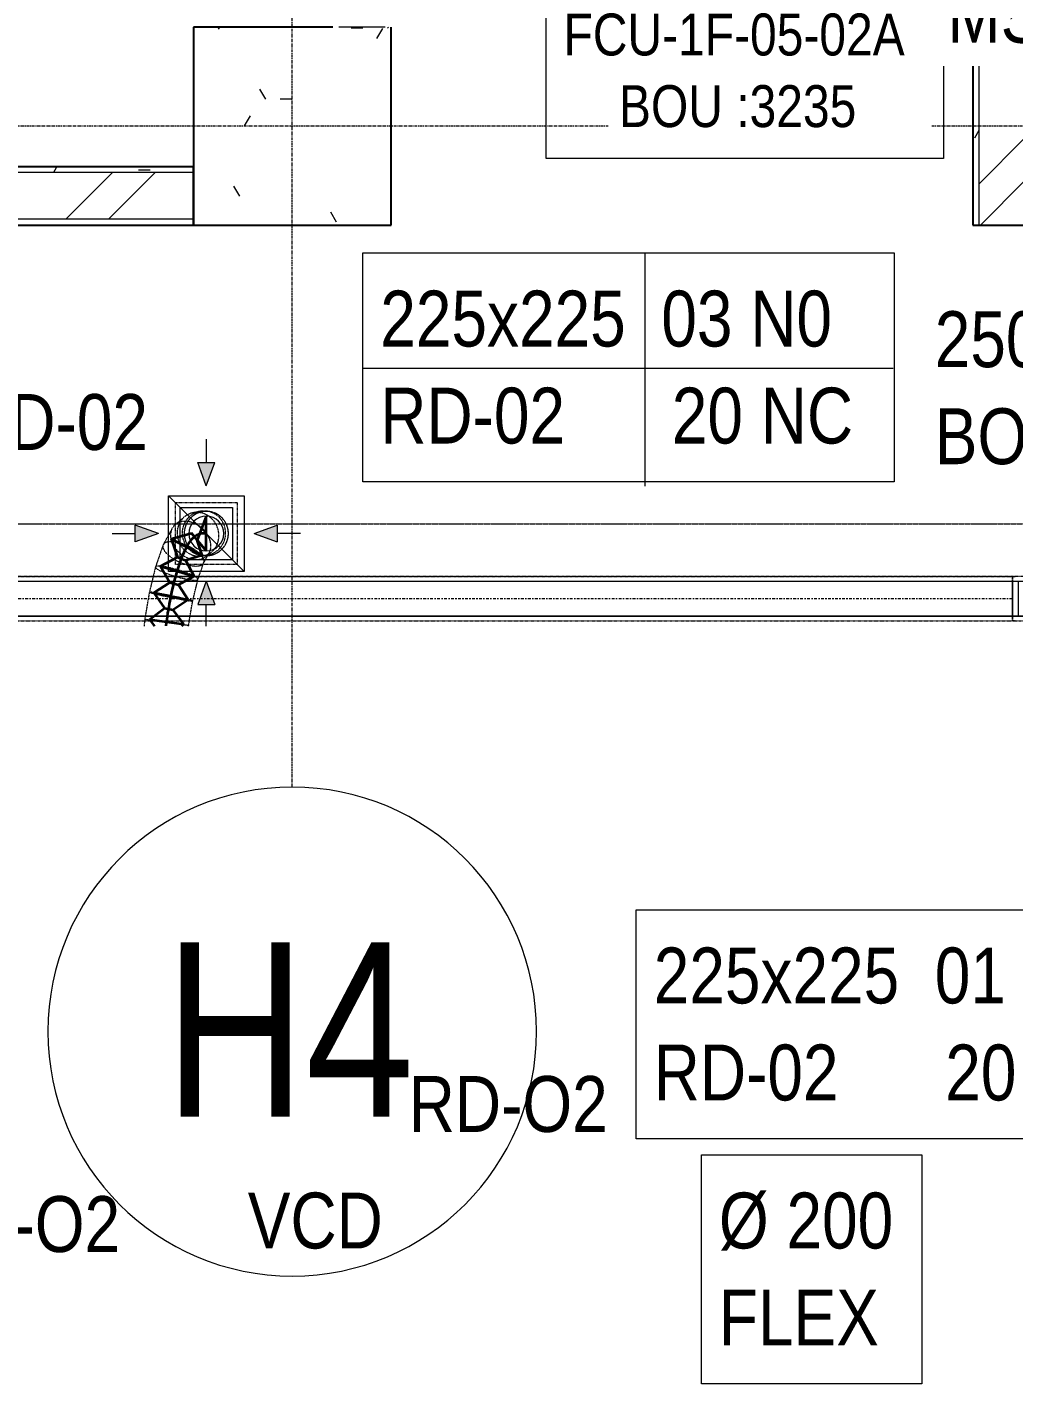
# Model space of a CAD drawing. Header units: inches. Extents: x -83664 to 20107, y -47222 to 19398.
# Drawn here: x -47112 to -42871, y -46667 to -40840 of the extents above; entities that cross this region are included whole.
import ezdxf

# ---------------------------------------------------------------- set-up
doc = ezdxf.new("R2010")
doc.units = ezdxf.units.IN
doc.header["$MEASUREMENT"] = 0
for name, pattern in [('AE7-LP-CENTER', [5.45, 3, -0.6, 1.25, -0.6]), ('Center', [29.999999, 12, -6, 6, -6]), ('Grid Line', [22.225, 12.7, -3.175, 3.175, -3.175]), ('Hidden 0_50', [1.0584, 0.5292, -0.5292])]:
    doc.linetypes.add(name, pattern=pattern)
for name, color, linetype, lineweight, true_color in [('A-ANNO-MATC', 1, 'AE7-LP-CENTER', 9, 0xff0000), ('A-DETL', 7, 'Continuous', 18, 0x00a600), ('M-HVAC-DUCT', 7, 'Continuous', 9, 0xffe97f), ('M-HVAC-DUCT-PATT', 7, 'Continuous', 35, 0x007f00)]:
    doc.layers.add(name, color=color, linetype=linetype, lineweight=lineweight, true_color=true_color)
for name, color, linetype, lineweight in [('A-DETL-GENF', 7, 'Continuous', 9), ('A-WALL', 7, 'Continuous', 9), ('A-WALL-PATT', 7, 'Continuous', 25), ('G-ANNO-TEXT', 7, 'Continuous', 9), ('M-EQPM-IDEN', 7, 'Continuous', 9), ('M-HVAC-CDFF', 7, 'Continuous', 9), ('M-HVAC-DUCT-CNTR', 7, 'Center', 9), ('M-HVAC-DUCT-IDEN', 7, 'Continuous', 18), ('S-GRID', 7, 'Continuous', 9), ('S-GRID-IDEN', 7, 'Continuous', 9)]:
    doc.layers.add(name, color=color, linetype=linetype, lineweight=lineweight)
doc.styles.add('Arial Narrow_1', font='ARIALN.TTF', dxfattribs={"height": 1.406642})
doc.styles.add('Arial Narrow_21', font='ARIALN.TTF', dxfattribs={"height": 240})
doc.styles.add('Arial_10', font='arial.ttf', dxfattribs={"width": 0.8, "height": 750})
pattern_1 = [(0, (0, 0), (1219.2, 304.8), [50.292, -864.108, 50.292, -864.108, -4876.8]), (0, (0, 0), (1219.2, 304.8), [-1828.8, 50.292, -1778.508, 50.292, -864.108, -2133.6]), (0, (0, 0), (1219.2, 304.8), [-4572, 50.292, -559.308, 50.292, -1473.708]), (120, (457.2, 152.4), (-873.56454, 903.4582), [50.292, -864.108, 50.292, -864.108, -4876.8]), (120, (457.2, 152.4), (-873.56454, 903.4582), [-1828.8, 50.292, -1778.508, 50.292, -864.108, -2133.6]), (120, (457.2, 152.4), (-873.56454, 903.4582), [-4572, 50.292, -559.308, 50.292, -1473.708]), (240, (609.6, 762), (-345.63546, -1208.2582), [50.292, -864.108, 50.292, -864.108, -4876.8]), (240, (609.6, 762), (-345.63546, -1208.2582), [-1828.8, 50.292, -1778.508, 50.292, -864.108, -2133.6]), (240, (609.6, 762), (-345.63546, -1208.2582), [-4572, 50.292, -559.308, 50.292, -1473.708])]
pattern_2 = [(45, (0, 0), (-377.1708, 377.1708), []), (45, (0, 571.5), (-377.1708, 377.1708), [])]

# ---------------------------------------------------------------- blocks, each defined once
blk = doc.blocks.new('GCE-AT-Return Air Rectangular Diffuser - 225x225-7592503-FIRST FLOOR AC CONDITIONING LAYOUT - PART A')
at = {"layer": 'A-DETL-GENF', "true_color": 0xff00ff}
for points in [[(0, 205), (36.4, 305), (-36.4, 305)], [(-305, -36.4), (-205, 0), (-305, 36.4)], [(305, -36.4), (305, 36.4), (205, 0)], [(36.4, -305), (0, -205), (-36.4, -305)]]:
    blk.add_hatch(color=6, dxfattribs=at).paths.add_polyline_path(points)
at = {"layer": 'A-DETL-GENF', "color": 6, "true_color": 0xff00ff}
for p, q in [((0, 405), (0, 305)), ((0, 205), (-36.4, 305)), ((-36.4, 305), (36.4, 305)), ((0, 205), (36.4, 305)), ((-162.5, 162.5), (162.5, 162.5)), ((-162.5, -162.5), (-162.5, 162.5)), ((-162.5, 162.5), (162.5, -162.5)), ((162.5, 162.5), (162.5, -162.5)), ((-205, 0), (-305, 36.4)), ((-305, -36.4), (-305, 36.4)), ((205, 0), (305, 36.4)), ((305, 36.4), (305, -36.4)), ((405, 0), (305, 0)), ((-405, 0), (-305, 0)), ((-205, 0), (-305, -36.4)), ((205, 0), (305, -36.4)), ((162.5, -162.5), (-162.5, -162.5)), ((0, -205), (-36.4, -305)), ((0, -205), (36.4, -305)), ((-36.4, -305), (36.4, -305)), ((0, -397.4), (0, -305))]:
    blk.add_line(p, q, dxfattribs=at)
blk = doc.blocks.new('M_Rectangular to Round Transition - Angle - 45 Degree-7597623-FIRST FLOOR AC CONDITIONING LAYOUT - PART A')
at = {"layer": 'M-HVAC-DUCT', "color": 6, "true_color": 0xff00ff}
for p, q in [((128193.7, 55474.5), (128418.7, 55474.5)), ((128193.7, 55249.5), (128193.7, 55474.5)), ((128418.7, 55474.5), (128418.7, 55249.5)), ((128418.7, 55249.5), (128193.7, 55249.5))]:
    blk.add_line(p, q, dxfattribs=at)
for start, end in [(90, 180), (0, 90), (180, 270), (270, 0)]:
    blk.add_arc((128306.2, 55362), 75, start, end, dxfattribs=at)
blk = doc.blocks.new('M_Rec Elbow - Radius - 0_75W-V211-FIRST FLOOR AC CONDITIONING LAYOUT - PART A')
at = {"layer": 'M-HVAC-DUCT', "color": 30, "true_color": 0xff7f00}
for p, q in [((108870.9, 55152.7), (108764.8, 55152.7)), ((108764.8, 55152.7), (108764.8, 55002.7)), ((108897.4, 55152.7), (108764.8, 55152.7)), ((108870.9, 55002.7), (108870.9, 55152.7)), ((108897.4, 55152.7), (108870.9, 55152.7)), ((108897.4, 55002.7), (108897.4, 55152.7)), ((108897.4, 55152.7), (108897.4, 55002.7)), ((108764.8, 55002.7), (108870.9, 55002.7)), ((108897.4, 55002.7), (108764.8, 55002.7)), ((108870.9, 55002.7), (108897.4, 55002.7))]:
    blk.add_line(p, q, dxfattribs=at)
blk = doc.blocks.new('TEMW-SMBZ-HO-BM-HVAC-00002_rvt-1-FIRST FLOOR AC CONDITIONING LAYOUT - PART A')
at = {"layer": 'M-HVAC-DUCT', "color": 6, "linetype": 'Hidden 0_50', "true_color": 0xff00ff}
for p, q in [((104982.6, 55225.2), (104982.6, 55490.2)), ((104982.6, 55490.2), (105247.6, 55490.2)), ((105247.6, 55490.2), (105247.6, 55225.2)), ((105021.1, 55429), (104981, 55395.4)), ((105086.5, 55452.5), (105057.6, 55446.6)), ((105129.5, 55451.6), (105118.7, 55453.2)), ((104968.3, 55379.9), (104930.2, 55310)), ((104929.1, 55307.5), (104896.8, 55214.3)), ((105091, 55265.3), (105100.6, 55263.8)), ((105101.7, 55261.7), (105123.1, 55266)), ((105103.3, 55230.5), (105127.7, 55275.3)), ((105115, 55259.8), (105138.2, 55279.3)), ((104896.8, 55214.1), (104870.4, 55106)), ((105247.6, 55225.2), (104982.6, 55225.2)), ((105079.2, 55160.4), (105104.3, 55233)), ((105056.5, 55067.4), (105079.3, 55160.6)), ((104870.4, 55106), (104850.4, 54988.9)), ((105038.7, 54963.2), (105056.5, 55067.5)), ((104850.4, 54988.9), (104847.4, 54960.2)), ((105038.4, 54960.2), (105038.7, 54963.2))]:
    blk.add_line(p, q, dxfattribs=at)
at = {"layer": 'M-HVAC-DUCT', "color": 30, "linetype": 'Hidden 0_50', "true_color": 0xff7f00}
for p, q in [((108579.2, 55172.7), (101956.8, 55172.7)), ((101956.8, 55172.7), (108579.2, 55172.7)), ((108579.2, 55172.7), (108579.2, 54982.7)), ((108579.2, 54982.7), (108579.2, 55172.7)), ((108725.9, 55172.7), (108579.2, 55172.7)), ((108579.2, 55172.7), (108591.6, 55172.7)), ((108579.2, 54982.7), (108579.2, 55172.7)), ((108579.2, 55172.7), (108579.2, 54982.7)), ((101956.8, 54982.7), (108579.2, 54982.7)), ((101956.8, 54982.7), (108579.2, 54982.7)), ((108591.6, 54982.7), (108579.2, 54982.7)), ((108579.2, 54982.7), (108725.9, 54982.7))]:
    blk.add_line(p, q, dxfattribs=at)
at = {"layer": 'M-HVAC-DUCT', "color": 30, "true_color": 0xff7f00}
for p, q in [((101956.8, 55152.7), (108579.2, 55152.7)), ((101956.8, 55152.7), (108579.2, 55152.7)), ((108579.2, 55002.7), (108579.2, 55152.7)), ((108579.2, 55152.7), (108579.2, 55002.7)), ((108579.2, 55002.7), (101956.8, 55002.7)), ((101956.8, 55002.7), (108579.2, 55002.7))]:
    blk.add_line(p, q, dxfattribs=at)
at = {"layer": 'M-HVAC-DUCT', "color": 6, "linetype": 'Hidden 0_50', "true_color": 0xff00ff}
for start, end in [(90, 180), (322.47375, 142.47375), (0, 90), (142.47375, 322.47375), (180, 270), (270, 0)]:
    blk.add_arc((105115.1, 55357.7), 95, start, end, dxfattribs=at)
for points in [[(105153.7, 55296.4), (105158.2, 55302.9), (105165.3, 55317.2), (105170.2, 55341.2), (105168.9, 55366), (105161.6, 55390.1), (105148.6, 55411.7), (105131, 55429.3), (105109.9, 55441.9), (105086.7, 55448.5), (105063, 55448.6), (105040.5, 55442.3), (105020.6, 55430), (105010, 55418.4), (105005.6, 55411.9)], [(105179.1, 55301.5), (105184, 55308.1), (105192.2, 55322.6), (105198.5, 55346.9), (105198.4, 55372), (105191.9, 55396.2), (105179.6, 55417.9), (105162.1, 55435.6), (105140.7, 55448.2), (105116.9, 55454.6), (105092.2, 55454.5), (105068.4, 55448), (105047.1, 55435.4), (105035.5, 55423.5), (105030.6, 55416.9)], [(105190.4, 55299.8), (105195.5, 55306.4), (105203.8, 55320.9), (105210.3, 55345.1), (105210.3, 55370.2), (105203.9, 55394.4), (105191.3, 55416.1), (105173.6, 55433.9), (105151.9, 55446.4), (105127.7, 55452.9), (105102.6, 55452.9), (105078.3, 55446.5), (105056.6, 55433.9), (105044.8, 55422.1), (105039.7, 55415.5)], [(104969.1, 55381.3), (104965.9, 55375.8), (104961.4, 55363.8), (104960.6, 55343.2), (104965.7, 55321.5), (104976.4, 55300.3), (104992, 55280.9), (105011.4, 55264.7), (105033.3, 55252.8), (105056.2, 55246), (105078.6, 55244.8), (105098.8, 55249.2), (105115.7, 55258.9), (105123.8, 55268.5), (105126.9, 55274)], [(105126.9, 55274), (105130.1, 55279.4), (105134.6, 55291.5), (105135.5, 55312.1), (105130.4, 55333.7), (105119.7, 55354.9), (105104.1, 55374.3), (105084.7, 55390.5), (105062.7, 55402.4), (105039.8, 55409.2), (105017.5, 55410.5), (104997.2, 55406.1), (104980.4, 55396.3), (104972.3, 55386.7), (104969.1, 55381.3)], [(105005.6, 55411.9), (105001.2, 55405.4), (104994, 55391.1), (104989.1, 55367.1), (104990.4, 55342.3), (104997.8, 55318.2), (105010.7, 55296.6), (105028.3, 55278.9), (105049.5, 55266.4), (105072.7, 55259.8), (105096.3, 55259.7), (105118.9, 55266), (105138.7, 55278.3), (105149.3, 55289.9), (105153.7, 55296.4)], [(105030.6, 55416.9), (105025.6, 55410.4), (105017.5, 55395.8), (105011.2, 55371.6), (105011.2, 55346.5), (105017.7, 55322.3), (105030.1, 55300.6), (105047.6, 55282.8), (105068.9, 55270.3), (105092.8, 55263.9), (105117.4, 55264), (105141.2, 55270.5), (105162.5, 55283.1), (105174.1, 55295), (105179.1, 55301.5)], [(105039.7, 55415.5), (105034.7, 55409), (105026.3, 55394.5), (105019.8, 55370.3), (105019.8, 55345.2), (105026.3, 55320.9), (105038.8, 55299.2), (105056.5, 55281.5), (105078.3, 55268.9), (105102.5, 55262.4), (105127.6, 55262.4), (105151.8, 55268.9), (105173.5, 55281.4), (105185.4, 55293.2), (105190.4, 55299.8)], [(104930.6, 55310.7), (104928.8, 55307.7), (104927.2, 55301.1), (104930.9, 55288.9), (104940.5, 55275.4), (104955.3, 55261.6), (104974.2, 55248.4), (104996.1, 55236.7), (105019.3, 55227.2), (105042.4, 55220.7), (105063.7, 55217.6), (105081.8, 55218), (105095.5, 55222.1), (105101.1, 55226.9), (105102.9, 55229.8)], [(105102.9, 55229.8), (105104.6, 55232.8), (105106.2, 55239.4), (105102.5, 55251.6), (105092.9, 55265.1), (105078.2, 55278.9), (105059.2, 55292.1), (105037.4, 55303.8), (105014.1, 55313.3), (104991, 55319.8), (104969.7, 55322.9), (104951.6, 55322.5), (104937.9, 55318.4), (104932.4, 55313.6), (104930.6, 55310.7)], [(104897.6, 55215.4), (104896.5, 55214.4), (104896.3, 55211.8), (104902.3, 55206.2), (104914.2, 55199.3), (104931.1, 55191.6), (104951.8, 55183.6), (104975, 55175.9), (104999.2, 55168.9), (105022.5, 55163.2), (105043.5, 55159.2), (105060.7, 55157), (105073, 55157), (105077.3, 55158.3), (105078.4, 55159.3)], [(105078.4, 55159.3), (105079.6, 55160.3), (105079.7, 55162.9), (105073.7, 55168.5), (105061.9, 55175.3), (105045, 55183), (105024.2, 55191), (105001, 55198.8), (104976.9, 55205.7), (104953.5, 55211.4), (104932.5, 55215.5), (104915.3, 55217.6), (104903, 55217.7), (104898.7, 55216.4), (104897.6, 55215.4)], [(104871, 55106.3), (104870.1, 55106.1), (104870.4, 55105.5), (104877.2, 55103.2), (104889.9, 55099.7), (104907.6, 55095.4), (104929.1, 55090.5), (104952.9, 55085.4), (104977.5, 55080.3), (105001.1, 55075.7), (105022.2, 55071.8), (105039.2, 55068.9), (105051.1, 55067.3), (105055.1, 55067.1), (105056, 55067.2)], [(105056, 55067.2), (105056.9, 55067.3), (105056.6, 55068), (105049.8, 55070.3), (105037.1, 55073.7), (105019.4, 55078), (104997.8, 55083), (104974, 55088.1), (104949.4, 55093.2), (104925.8, 55097.8), (104904.7, 55101.7), (104887.7, 55104.5), (104875.8, 55106.2), (104871.9, 55106.4), (104871, 55106.3)], [(104850.9, 54988.7), (104850.5, 54988.8), (104850.4, 54988.8), (104850.4, 54988.9)], [(105038.2, 54963.4), (105038.6, 54963.3), (105038.7, 54963.2), (105038.7, 54963.2)]]:
    blk.add_open_spline(points, degree=3, dxfattribs=at)
for points in [[(104850.4, 54988.9), (104850.4, 54988.9), (104851.4, 54989), (104857.6, 54988.4), (104870.6, 54986.9), (104888.6, 54984.6), (104910.5, 54981.8), (104934.7, 54978.5), (104959.5, 54975.1), (104983.4, 54971.8), (105004.6, 54968.7), (105021.7, 54966.2), (105033.5, 54964.3), (105037.4, 54963.6), (105038.2, 54963.4)], [(105038.7, 54963.2), (105038.7, 54963.1), (105037.7, 54963.1), (105031.5, 54963.7), (105018.5, 54965.2), (105000.5, 54967.4), (104978.6, 54970.3), (104954.4, 54973.5), (104929.5, 54976.9), (104905.7, 54980.2), (104884.5, 54983.3), (104867.4, 54985.9), (104855.6, 54987.7), (104851.7, 54988.5), (104850.9, 54988.7)]]:
    blk.add_open_spline(points, degree=3, knots=[0.0336682, 0.0336682, 0.0336682, 0.0336682, 0.0833333, 0.1666667, 0.25, 0.3333333, 0.4166667, 0.5, 0.5833333, 0.6666667, 0.75, 0.8333333, 0.9166667, 1, 1, 1, 1], dxfattribs=at)
at = {"layer": 'M-HVAC-DUCT-CNTR', "color": 30, "true_color": 0xff7f00}
blk.add_line((108579.2, 55077.7), (101956.8, 55077.7), dxfattribs=at)
at = {"layer": 'M-HVAC-DUCT-CNTR', "color": 6, "linetype": 'Continuous', "lineweight": 35, "true_color": 0xff00ff}
blk.add_open_spline([(104942.5, 54960.5), (104947.2, 54997.5), (104973, 55157.1), (105046.1, 55381.5), (105115.1, 55357.7), (105115.1, 55357.7)], degree=3, knots=[2.277649, 2.277649, 2.277649, 2.277649, 2.558664, 3.510903, 4.344403, 4.344403, 4.344403, 4.344403], dxfattribs=at)
at = {"layer": 'M-HVAC-DUCT-PATT', "color": 6, "true_color": 0xff00ff}
for p, q in [((105115.1, 55432.7), (105076.5, 55328.6)), ((105115.1, 55282.7), (105115.1, 55432.7)), ((104964, 55334.2), (105052, 55358.8)), ((104964, 55334.2), (105096.8, 55264.5)), ((104964, 55334.2), (105096.8, 55264.5)), ((104964, 55334.2), (104990.7, 55255.7)), ((105115.1, 55282.7), (105052, 55358.8)), ((105052, 55358.8), (105076.5, 55328.6)), ((105096.8, 55264.5), (105076.5, 55328.6)), ((104918.6, 55217.2), (104990.7, 55255.7)), ((104990.7, 55255.7), (105027.1, 55242)), ((105096.8, 55264.5), (105027.1, 55242)), ((104918.6, 55217.2), (105062.4, 55174.3)), ((104918.6, 55217.2), (105062.4, 55174.3)), ((104918.6, 55217.2), (104957.9, 55147.2)), ((105062.4, 55174.3), (105027.1, 55242)), ((104890.2, 55103), (104957.9, 55147.2)), ((104957.9, 55147.2), (104995.6, 55137.9)), ((105062.4, 55174.3), (104995.6, 55137.9)), ((105037.1, 55072.7), (104995.6, 55137.9)), ((104890.2, 55103), (105037.1, 55072.7)), ((104890.2, 55103), (105037.1, 55072.7)), ((104890.2, 55103), (104935, 55037.1)), ((105037.1, 55072.7), (104973.3, 55030.5)), ((104870.6, 54988.6), (104935, 55037.1)), ((104935, 55037.1), (104973.3, 55030.5)), ((105019.1, 54968), (104973.3, 55030.5)), ((104870.6, 54988.6), (105019.1, 54968)), ((104870.6, 54988.6), (105019.1, 54968)), ((104870.6, 54988.6), (104892.7, 54960.2)), ((105019.1, 54968), (105008.9, 54960.2))]:
    blk.add_line(p, q, dxfattribs=at)
at = {"layer": 'M-HVAC-CDFF', "color": 6, "linetype": 'Hidden 0_50', "lineweight": 9, "true_color": 0xff00ff}
blk.add_blockref('GCE-AT-Return Air Rectangular Diffuser - 225x225-7592503-FIRST FLOOR AC CONDITIONING LAYOUT - PART A', (105115.1, 55357.7), dxfattribs=at)
at = {"layer": 'M-HVAC-DUCT', "color": 6, "linetype": 'Hidden 0_50', "lineweight": 9, "true_color": 0xff00ff}
blk.add_blockref('M_Rectangular to Round Transition - Angle - 45 Degree-7597623-FIRST FLOOR AC CONDITIONING LAYOUT - PART A', (-23191.2, -4.4), dxfattribs=at)
at = {"layer": 'M-HVAC-DUCT', "color": 6, "linetype": 'Hidden 0_50', "lineweight": 9, "true_color": 0xff00ff, "extrusion": (0, 0, -1)}
blk.add_blockref('M_Rec Elbow - Radius - 0_75W-V211-FIRST FLOOR AC CONDITIONING LAYOUT - PART A', (-217476.6, 0), dxfattribs=at)
blk = doc.blocks.new('TEMW-SMBZ-HO-BM-HVAC-00002_rvt-2-FIRST FLOOR AC CONDITIONING LAYOUT - PART A')
at = {"layer": 'M-HVAC-DUCT', "color": 6, "linetype": 'Hidden 0_50', "true_color": 0xff00ff}
for p, q in [((104982.6, 55225.2), (104982.6, 55490.2)), ((104982.6, 55490.2), (105247.6, 55490.2)), ((105247.6, 55490.2), (105247.6, 55225.2)), ((105021.1, 55429), (104981, 55395.4)), ((105086.5, 55452.5), (105057.6, 55446.6)), ((105129.5, 55451.6), (105118.7, 55453.2)), ((104968.3, 55379.9), (104930.2, 55310)), ((104929.1, 55307.5), (104896.8, 55214.3)), ((105091, 55265.3), (105100.6, 55263.8)), ((105101.7, 55261.7), (105123.1, 55266)), ((105103.3, 55230.5), (105127.7, 55275.3)), ((105115, 55259.8), (105138.2, 55279.3)), ((104896.8, 55214.1), (104870.4, 55106)), ((105247.6, 55225.2), (104982.6, 55225.2)), ((105079.2, 55160.4), (105104.3, 55233)), ((105056.5, 55067.4), (105079.3, 55160.6)), ((104870.4, 55106), (104850.4, 54988.9)), ((105038.7, 54963.2), (105056.5, 55067.5)), ((104850.4, 54988.9), (104847.4, 54960.2)), ((105038.4, 54960.2), (105038.7, 54963.2))]:
    blk.add_line(p, q, dxfattribs=at)
at = {"layer": 'M-HVAC-DUCT', "color": 30, "linetype": 'Hidden 0_50', "true_color": 0xff7f00}
for p, q in [((108579.2, 55172.7), (101956.8, 55172.7)), ((101956.8, 55172.7), (108579.2, 55172.7)), ((108579.2, 55172.7), (108579.2, 54982.7)), ((108579.2, 54982.7), (108579.2, 55172.7)), ((108725.9, 55172.7), (108579.2, 55172.7)), ((108579.2, 55172.7), (108591.6, 55172.7)), ((108579.2, 54982.7), (108579.2, 55172.7)), ((108579.2, 55172.7), (108579.2, 54982.7)), ((101956.8, 54982.7), (108579.2, 54982.7)), ((101956.8, 54982.7), (108579.2, 54982.7)), ((108591.6, 54982.7), (108579.2, 54982.7)), ((108579.2, 54982.7), (108725.9, 54982.7))]:
    blk.add_line(p, q, dxfattribs=at)
at = {"layer": 'M-HVAC-DUCT', "color": 30, "true_color": 0xff7f00}
for p, q in [((101956.8, 55152.7), (108579.2, 55152.7)), ((101956.8, 55152.7), (108579.2, 55152.7)), ((108579.2, 55002.7), (108579.2, 55152.7)), ((108579.2, 55152.7), (108579.2, 55002.7)), ((108579.2, 55002.7), (101956.8, 55002.7)), ((101956.8, 55002.7), (108579.2, 55002.7))]:
    blk.add_line(p, q, dxfattribs=at)
at = {"layer": 'M-HVAC-DUCT', "color": 6, "linetype": 'Hidden 0_50', "true_color": 0xff00ff}
for start, end in [(90, 180), (322.47375, 142.47375), (0, 90), (142.47375, 322.47375), (180, 270), (270, 0)]:
    blk.add_arc((105115.1, 55357.7), 95, start, end, dxfattribs=at)
for points in [[(105153.7, 55296.4), (105158.2, 55302.9), (105165.3, 55317.2), (105170.2, 55341.2), (105168.9, 55366), (105161.6, 55390.1), (105148.6, 55411.7), (105131, 55429.3), (105109.9, 55441.9), (105086.7, 55448.5), (105063, 55448.6), (105040.5, 55442.3), (105020.6, 55430), (105010, 55418.4), (105005.6, 55411.9)], [(105179.1, 55301.5), (105184, 55308.1), (105192.2, 55322.6), (105198.5, 55346.9), (105198.4, 55372), (105191.9, 55396.2), (105179.6, 55417.9), (105162.1, 55435.6), (105140.7, 55448.2), (105116.9, 55454.6), (105092.2, 55454.5), (105068.4, 55448), (105047.1, 55435.4), (105035.5, 55423.5), (105030.6, 55416.9)], [(105190.4, 55299.8), (105195.5, 55306.4), (105203.8, 55320.9), (105210.3, 55345.1), (105210.3, 55370.2), (105203.9, 55394.4), (105191.3, 55416.1), (105173.6, 55433.9), (105151.9, 55446.4), (105127.7, 55452.9), (105102.6, 55452.9), (105078.3, 55446.5), (105056.6, 55433.9), (105044.8, 55422.1), (105039.7, 55415.5)], [(104969.1, 55381.3), (104965.9, 55375.8), (104961.4, 55363.8), (104960.6, 55343.2), (104965.7, 55321.5), (104976.4, 55300.3), (104992, 55280.9), (105011.4, 55264.7), (105033.3, 55252.8), (105056.2, 55246), (105078.6, 55244.8), (105098.8, 55249.2), (105115.7, 55258.9), (105123.8, 55268.5), (105126.9, 55274)], [(105126.9, 55274), (105130.1, 55279.4), (105134.6, 55291.5), (105135.5, 55312.1), (105130.4, 55333.7), (105119.7, 55354.9), (105104.1, 55374.3), (105084.7, 55390.5), (105062.7, 55402.4), (105039.8, 55409.2), (105017.5, 55410.5), (104997.2, 55406.1), (104980.4, 55396.3), (104972.3, 55386.7), (104969.1, 55381.3)], [(105005.6, 55411.9), (105001.2, 55405.4), (104994, 55391.1), (104989.1, 55367.1), (104990.4, 55342.3), (104997.8, 55318.2), (105010.7, 55296.6), (105028.3, 55278.9), (105049.5, 55266.4), (105072.7, 55259.8), (105096.3, 55259.7), (105118.9, 55266), (105138.7, 55278.3), (105149.3, 55289.9), (105153.7, 55296.4)], [(105030.6, 55416.9), (105025.6, 55410.4), (105017.5, 55395.8), (105011.2, 55371.6), (105011.2, 55346.5), (105017.7, 55322.3), (105030.1, 55300.6), (105047.6, 55282.8), (105068.9, 55270.3), (105092.8, 55263.9), (105117.4, 55264), (105141.2, 55270.5), (105162.5, 55283.1), (105174.1, 55295), (105179.1, 55301.5)], [(105039.7, 55415.5), (105034.7, 55409), (105026.3, 55394.5), (105019.8, 55370.3), (105019.8, 55345.2), (105026.3, 55320.9), (105038.8, 55299.2), (105056.5, 55281.5), (105078.3, 55268.9), (105102.5, 55262.4), (105127.6, 55262.4), (105151.8, 55268.9), (105173.5, 55281.4), (105185.4, 55293.2), (105190.4, 55299.8)], [(104930.6, 55310.7), (104928.8, 55307.7), (104927.2, 55301.1), (104930.9, 55288.9), (104940.5, 55275.4), (104955.3, 55261.6), (104974.2, 55248.4), (104996.1, 55236.7), (105019.3, 55227.2), (105042.4, 55220.7), (105063.7, 55217.6), (105081.8, 55218), (105095.5, 55222.1), (105101.1, 55226.9), (105102.9, 55229.8)], [(105102.9, 55229.8), (105104.6, 55232.8), (105106.2, 55239.4), (105102.5, 55251.6), (105092.9, 55265.1), (105078.2, 55278.9), (105059.2, 55292.1), (105037.4, 55303.8), (105014.1, 55313.3), (104991, 55319.8), (104969.7, 55322.9), (104951.6, 55322.5), (104937.9, 55318.4), (104932.4, 55313.6), (104930.6, 55310.7)], [(104897.6, 55215.4), (104896.5, 55214.4), (104896.3, 55211.8), (104902.3, 55206.2), (104914.2, 55199.3), (104931.1, 55191.6), (104951.8, 55183.6), (104975, 55175.9), (104999.2, 55168.9), (105022.5, 55163.2), (105043.5, 55159.2), (105060.7, 55157), (105073, 55157), (105077.3, 55158.3), (105078.4, 55159.3)], [(105078.4, 55159.3), (105079.6, 55160.3), (105079.7, 55162.9), (105073.7, 55168.5), (105061.9, 55175.3), (105045, 55183), (105024.2, 55191), (105001, 55198.8), (104976.9, 55205.7), (104953.5, 55211.4), (104932.5, 55215.5), (104915.3, 55217.6), (104903, 55217.7), (104898.7, 55216.4), (104897.6, 55215.4)], [(104871, 55106.3), (104870.1, 55106.1), (104870.4, 55105.5), (104877.2, 55103.2), (104889.9, 55099.7), (104907.6, 55095.4), (104929.1, 55090.5), (104952.9, 55085.4), (104977.5, 55080.3), (105001.1, 55075.7), (105022.2, 55071.8), (105039.2, 55068.9), (105051.1, 55067.3), (105055.1, 55067.1), (105056, 55067.2)], [(105056, 55067.2), (105056.9, 55067.3), (105056.6, 55068), (105049.8, 55070.3), (105037.1, 55073.7), (105019.4, 55078), (104997.8, 55083), (104974, 55088.1), (104949.4, 55093.2), (104925.8, 55097.8), (104904.7, 55101.7), (104887.7, 55104.5), (104875.8, 55106.2), (104871.9, 55106.4), (104871, 55106.3)], [(104850.9, 54988.7), (104850.5, 54988.8), (104850.4, 54988.8), (104850.4, 54988.9)], [(105038.2, 54963.4), (105038.6, 54963.3), (105038.7, 54963.2), (105038.7, 54963.2)]]:
    blk.add_open_spline(points, degree=3, dxfattribs=at)
for points in [[(104850.4, 54988.9), (104850.4, 54988.9), (104851.4, 54989), (104857.6, 54988.4), (104870.6, 54986.9), (104888.6, 54984.6), (104910.5, 54981.8), (104934.7, 54978.5), (104959.5, 54975.1), (104983.4, 54971.8), (105004.6, 54968.7), (105021.7, 54966.2), (105033.5, 54964.3), (105037.4, 54963.6), (105038.2, 54963.4)], [(105038.7, 54963.2), (105038.7, 54963.1), (105037.7, 54963.1), (105031.5, 54963.7), (105018.5, 54965.2), (105000.5, 54967.4), (104978.6, 54970.3), (104954.4, 54973.5), (104929.5, 54976.9), (104905.7, 54980.2), (104884.5, 54983.3), (104867.4, 54985.9), (104855.6, 54987.7), (104851.7, 54988.5), (104850.9, 54988.7)]]:
    blk.add_open_spline(points, degree=3, knots=[0.0336682, 0.0336682, 0.0336682, 0.0336682, 0.0833333, 0.1666667, 0.25, 0.3333333, 0.4166667, 0.5, 0.5833333, 0.6666667, 0.75, 0.8333333, 0.9166667, 1, 1, 1, 1], dxfattribs=at)
at = {"layer": 'M-HVAC-DUCT-CNTR', "color": 30, "true_color": 0xff7f00}
blk.add_line((108579.2, 55077.7), (101956.8, 55077.7), dxfattribs=at)
at = {"layer": 'M-HVAC-DUCT-CNTR', "color": 6, "linetype": 'Continuous', "lineweight": 35, "true_color": 0xff00ff}
blk.add_open_spline([(104942.5, 54960.5), (104947.2, 54997.5), (104973, 55157.1), (105046.1, 55381.5), (105115.1, 55357.7), (105115.1, 55357.7)], degree=3, knots=[2.277649, 2.277649, 2.277649, 2.277649, 2.558664, 3.510903, 4.344403, 4.344403, 4.344403, 4.344403], dxfattribs=at)
at = {"layer": 'M-HVAC-DUCT-PATT', "color": 6, "true_color": 0xff00ff}
for p, q in [((105115.1, 55432.7), (105076.5, 55328.6)), ((105115.1, 55282.7), (105115.1, 55432.7)), ((104964, 55334.2), (105052, 55358.8)), ((104964, 55334.2), (105096.8, 55264.5)), ((104964, 55334.2), (105096.8, 55264.5)), ((104964, 55334.2), (104990.7, 55255.7)), ((105115.1, 55282.7), (105052, 55358.8)), ((105052, 55358.8), (105076.5, 55328.6)), ((105096.8, 55264.5), (105076.5, 55328.6)), ((104918.6, 55217.2), (104990.7, 55255.7)), ((104990.7, 55255.7), (105027.1, 55242)), ((105096.8, 55264.5), (105027.1, 55242)), ((104918.6, 55217.2), (105062.4, 55174.3)), ((104918.6, 55217.2), (105062.4, 55174.3)), ((104918.6, 55217.2), (104957.9, 55147.2)), ((105062.4, 55174.3), (105027.1, 55242)), ((104890.2, 55103), (104957.9, 55147.2)), ((104957.9, 55147.2), (104995.6, 55137.9)), ((105062.4, 55174.3), (104995.6, 55137.9)), ((105037.1, 55072.7), (104995.6, 55137.9)), ((104890.2, 55103), (105037.1, 55072.7)), ((104890.2, 55103), (105037.1, 55072.7)), ((104890.2, 55103), (104935, 55037.1)), ((105037.1, 55072.7), (104973.3, 55030.5)), ((104870.6, 54988.6), (104935, 55037.1)), ((104935, 55037.1), (104973.3, 55030.5)), ((105019.1, 54968), (104973.3, 55030.5)), ((104870.6, 54988.6), (105019.1, 54968)), ((104870.6, 54988.6), (105019.1, 54968)), ((104870.6, 54988.6), (104892.7, 54960.2)), ((105019.1, 54968), (105008.9, 54960.2))]:
    blk.add_line(p, q, dxfattribs=at)
at = {"layer": 'M-HVAC-CDFF', "color": 6, "linetype": 'Hidden 0_50', "lineweight": 9, "true_color": 0xff00ff}
blk.add_blockref('GCE-AT-Return Air Rectangular Diffuser - 225x225-7592503-FIRST FLOOR AC CONDITIONING LAYOUT - PART A', (105115.1, 55357.7), dxfattribs=at)
at = {"layer": 'M-HVAC-DUCT', "color": 6, "linetype": 'Hidden 0_50', "lineweight": 9, "true_color": 0xff00ff}
blk.add_blockref('M_Rectangular to Round Transition - Angle - 45 Degree-7597623-FIRST FLOOR AC CONDITIONING LAYOUT - PART A', (-23191.2, -4.4), dxfattribs=at)
at = {"layer": 'M-HVAC-DUCT', "color": 6, "linetype": 'Hidden 0_50', "lineweight": 9, "true_color": 0xff00ff, "extrusion": (0, 0, -1)}
blk.add_blockref('M_Rec Elbow - Radius - 0_75W-V211-FIRST FLOOR AC CONDITIONING LAYOUT - PART A', (-217476.6, 0), dxfattribs=at)
blk = doc.blocks.new('SMBZ_Hospital Arch Model_2026_01_29_rvt-1-FIRST FLOOR AC CONDITIONING LAYOUT - PART A')
at = {"layer": 'A-WALL-PATT', "lineweight": 9, "true_color": 0xbbbbbb}
h = blk.add_hatch(dxfattribs=at)
h.set_pattern_fill('FP_12', color=9, style=0, pattern_type=2)
h.set_pattern_definition(pattern_2)
h.paths.add_polyline_path([(108434.4, 56682.7), (108634.4, 56682.7), (108634.4, 57707.7), (108434.4, 57707.7), (108434.4, 57479.2)])
h = blk.add_hatch(dxfattribs=at)
h.set_pattern_fill('FP_13', color=9, style=0, pattern_type=2)
h.set_pattern_definition(pattern_1)
h.paths.add_polyline_path([(108434.4, 56682.7), (108434.4, 57682.7), (108409.4, 57682.7), (108409.4, 56682.7)])
h = blk.add_hatch(dxfattribs=at)
h.set_pattern_fill('FP_13', color=9, style=0, pattern_type=2)
h.set_pattern_definition(pattern_1)
h.paths.add_polyline_path([(105059.4, 56682.7), (105909.4, 56682.7), (105909.4, 57532.7), (105059.4, 57532.7), (105059.4, 57479.2)])
h = blk.add_hatch(dxfattribs=at)
h.set_pattern_fill('FP_13', color=9, style=0, pattern_type=2)
h.set_pattern_definition(pattern_1)
h.paths.add_polyline_path([(96909.4, 56907.7), (105059.4, 56907.7), (105059.4, 56932.7), (96909.4, 56932.7)])
h = blk.add_hatch(dxfattribs=at)
h.set_pattern_fill('FP_12', color=9, style=0, pattern_type=2)
h.set_pattern_definition(pattern_2)
h.paths.add_polyline_path([(105059.4, 56707.7), (105059.4, 56907.7), (96909.4, 56907.7), (96909.4, 56707.7), (104433.8, 56707.7)])
h = blk.add_hatch(dxfattribs=at)
h.set_pattern_fill('FP_13', color=9, style=0, pattern_type=2)
h.set_pattern_definition(pattern_1)
h.paths.add_polyline_path([(96909.4, 56682.7), (105059.4, 56682.7), (105059.4, 56707.7), (96909.4, 56707.7)])
at = {"layer": 'A-WALL', "color": 9, "lineweight": 25, "true_color": 0xbbbbbb}
for p, q in [((108409.4, 57682.7), (108409.4, 56682.7)), ((105659.4, 57532.7), (105059.4, 57532.7)), ((105059.4, 57532.7), (105059.4, 56682.7)), ((105909.4, 56682.7), (105909.4, 57532.7)), ((105059.4, 56932.7), (96909.4, 56932.7)), ((105059.4, 56682.7), (105059.4, 56932.7)), ((96909.4, 56682.7), (105059.4, 56682.7)), ((105059.4, 56682.7), (105909.4, 56682.7)), ((108409.4, 56682.7), (108659.4, 56682.7))]:
    blk.add_line(p, q, dxfattribs=at)
at = {"layer": 'A-WALL', "color": 9, "true_color": 0xbbbbbb}
for p, q in [((108409.4, 57682.7), (108409.4, 56682.7)), ((108434.4, 57682.7), (108434.4, 56682.7)), ((105059.4, 56682.7), (105059.4, 57532.7)), ((105059.4, 57532.7), (105659.4, 57532.7)), ((105884.4, 57532.7), (105684.4, 57532.7)), ((105909.4, 57532.7), (105909.4, 56682.7)), ((105059.4, 56932.7), (96909.4, 56932.7)), ((105059.4, 56907.7), (96909.4, 56907.7)), ((105059.4, 56932.7), (105059.4, 56682.7)), ((105059.4, 56707.7), (96909.4, 56707.7)), ((96909.4, 56682.7), (105059.4, 56682.7)), ((105909.4, 56682.7), (105059.4, 56682.7)), ((108659.4, 56682.7), (108409.4, 56682.7))]:
    blk.add_line(p, q, dxfattribs=at)
blk = doc.blocks.new('Grid - Grid Head-AE7-24584-FIRST FLOOR AC CONDITIONING LAYOUT - PART A')
at = {"layer": 'S-GRID-IDEN', "color": 9, "true_color": 0xbbbbbb}
for start, end in [(360, 180), (180, 360)]:
    blk.add_arc((0, 0), 7, start, end, dxfattribs=at)

msp = doc.modelspace()

# ---------------------------------------------------------------- linework, layer by layer
at = {"layer": 'A-ANNO-MATC'}
msp.add_line((-79564.5, -42973.2), (20076.9, -42973.2), dxfattribs=at)
at = {"layer": 'A-DETL', "color": 7, "lineweight": 9}
for p, q in [((-44456.9, -41811.8), (-44456.9, -42811.8)), ((-45669.8, -42303.9), (-43389.8, -42303.9))]:
    msp.add_line(p, q, dxfattribs=at)
at = {"layer": 'G-ANNO-TEXT', "flags": 128}
for points in [[(-45669, -41808.9), (-43386, -41808.9), (-43386, -42792.9), (-45669, -42792.9)], [(-44493.9, -44630.4), (-42210.9, -44630.4), (-42210.9, -45614.4), (-44493.9, -45614.4)], [(-44213.9, -45683), (-43266.6, -45683), (-43266.6, -46667), (-44213.9, -46667)]]:
    msp.add_lwpolyline(points, close=True, dxfattribs=at)
at = {"layer": 'M-EQPM-IDEN', "flags": 128}
msp.add_lwpolyline([(-44881.6, -40638.2), (-43173.1, -40638.2), (-43173.1, -41403.2), (-44881.6, -41403.2)], close=True, dxfattribs=at)
at = {"layer": 'S-GRID', "color": 254, "linetype": 'Grid Line', "true_color": 0xdcdcdc}
for p, q in [((-45972.3, -44103.7), (-45972.3, 15149.1)), ((20106.7, -41264.5), (-81517, -41264.5))]:
    msp.add_line(p, q, dxfattribs=at)

# ---------------------------------------------------------------- block references
at = {"lineweight": 5}
for name in ['SMBZ_Hospital Arch Model_2026_01_29_rvt-1-FIRST FLOOR AC CONDITIONING LAYOUT - PART A', 'TEMW-SMBZ-HO-BM-HVAC-00002_rvt-1-FIRST FLOOR AC CONDITIONING LAYOUT - PART A', 'TEMW-SMBZ-HO-BM-HVAC-00002_rvt-2-FIRST FLOOR AC CONDITIONING LAYOUT - PART A']:
    msp.add_blockref(name, (-151456.7, -98372.2), dxfattribs=at)
at = {"layer": 'S-GRID-IDEN', "color": 9, "true_color": 0xbbbbbb, "xscale": 149.9999999999999, "yscale": 149.9999999999999, "zscale": 149.9999999999999}
msp.add_blockref('Grid - Grid Head-AE7-24584-FIRST FLOOR AC CONDITIONING LAYOUT - PART A', (-45972.3, -45153.7), dxfattribs=at)

# ---------------------------------------------------------------- texts
at = {"layer": 'G-ANNO-TEXT', "char_height": 240, "attachment_point": 1, "style": 'Arial Narrow_21'}
for s, insert, width in [('AD', (-43705.4, -40666.8), 481.012), ('MSFD-22', (-43156.8, -40666.8), 1491.139), ('225x225  03 N0', (-45594, -41971.3), 2441.138), ('RD-02', (-47386.3, -42415.6), 1010.126), ('RD-02      20 NC', (-45594, -42388), 2573.417), ('225x225  01 N0', (-44418.9, -44792.9), 2441.138), ('RD-02      20 NC', (-44418.9, -45209.6), 2573.417), ('RD-O2', (-45471.7, -45344.8), 1082.278), ('RD-O2', (-47567, -45860.7), 1082.278), ('VCD', (-46163.3, -45845.4), 733.544), ('Ø 200', (-44138.9, -45845.4), 937.974), ('FLEX', (-44138.9, -46262.1), 865.822)]:
    msp.add_mtext(s, dxfattribs=dict(at, insert=insert, width=width))
at = {"layer": 'M-HVAC-DUCT-IDEN', "lineweight": 9, "char_height": 240, "attachment_point": 1, "style": 'Arial Narrow_21'}
for s, insert, width in [('250x250 SAD', (-43211.3, -42060), 2128.48), ('BOD : 3480', (-43211.3, -42476.7), 1803.797)]:
    msp.add_mtext(s, dxfattribs=dict(at, insert=insert, width=width))
at = {"layer": 'S-GRID-IDEN', "color": 9, "true_color": 0xbbbbbb, "insert": (-46520.3, -44769.8), "char_height": 750, "width": 1317.974, "attachment_point": 1, "style": 'Arial_10'}
msp.add_mtext('H4', dxfattribs=at)

# ---------------------------------------------------------------- next in the draw order: texts
at = {"layer": 'M-EQPM-IDEN', "char_height": 180, "attachment_point": 1, "style": 'Arial Narrow_1', "bg_fill": 3, "box_fill_scale": 1.25, "bg_fill_color": 256, "bg_fill_true_color": 13158600, "bg_fill_transparency": 0}
for s, insert, width in [('FCU-1F-05-02A', (-44806.6, -40781.2), 1875.949), ('BOU :3235', (-44568.5, -41088.8), 1298.734)]:
    msp.add_mtext(s, dxfattribs=dict(at, insert=insert, width=width))

doc.saveas('drawing.dxf')
